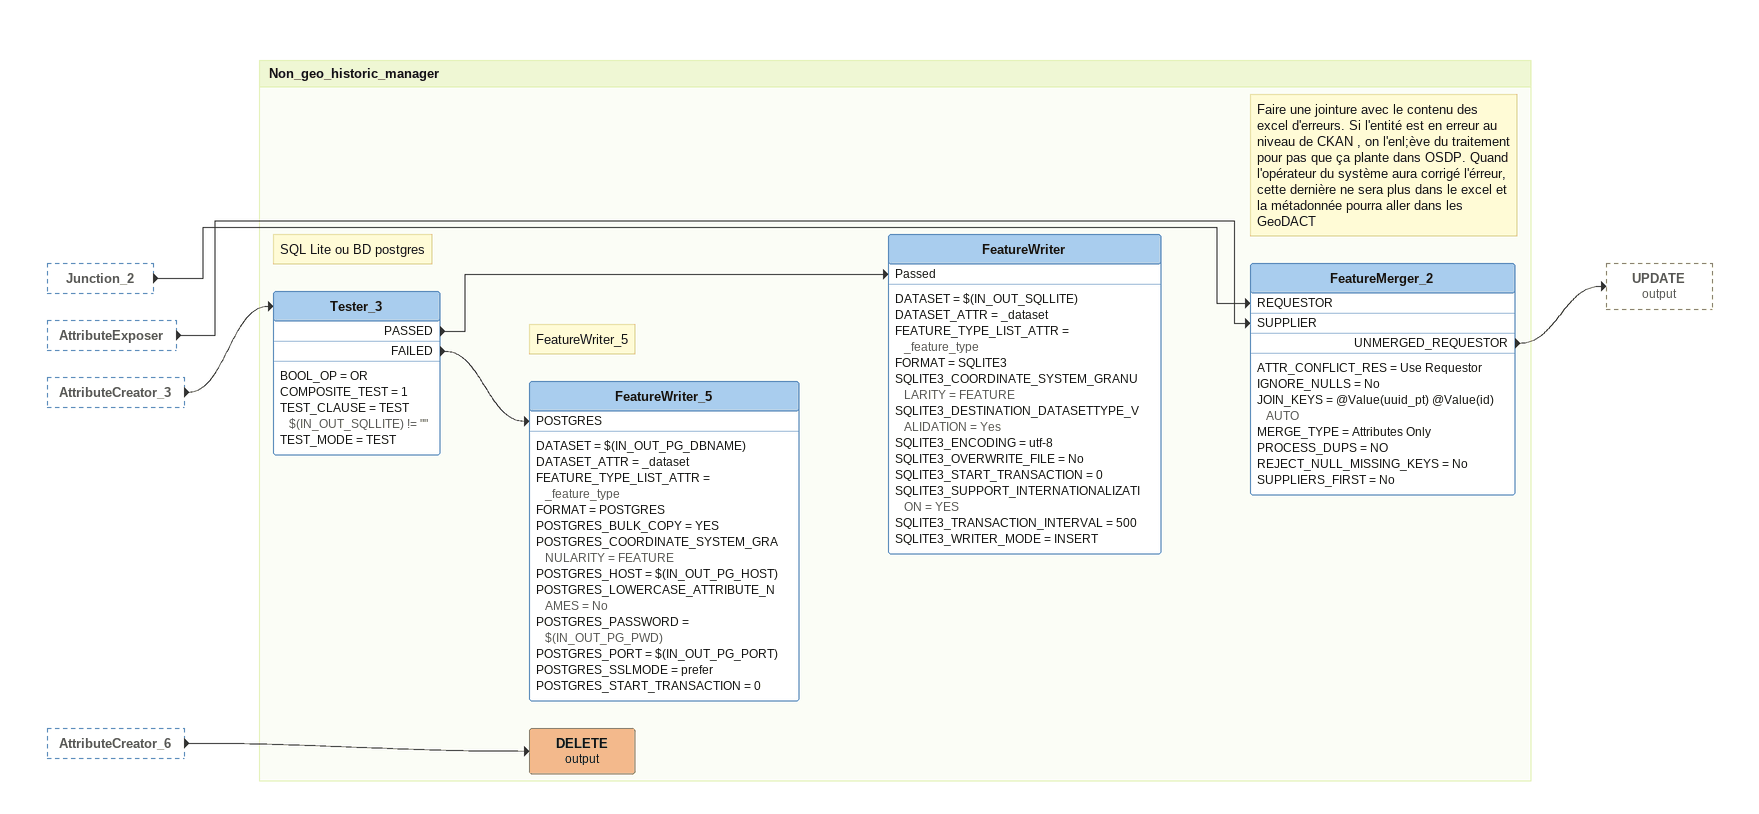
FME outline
Junction_2 [outside]
    -> FeatureMerger_2 [REQUESTOR]
AttributeExposer [outside]
    -> FeatureMerger_2 [SUPPLIER]
AttributeCreator_3 [outside]
    -> Tester_3
AttributeCreator_6 [outside]
    -> DELETE (output)

Bookmark: Non_geo_historic_manager
Note: SQL Lite ou BD postgres
Tester_3
    BOOL_OP = OR
    COMPOSITE_TEST = 1
    TEST_CLAUSE = TEST $(IN_OUT_SQLLITE) != ""
    TEST_MODE = TEST
    PASSED -> FeatureWriter [Passed]
    FAILED -> FeatureWriter_5 [POSTGRES]
FeatureWriter
    DATASET = $(IN_OUT_SQLLITE)
    DATASET_ATTR = _dataset
    FEATURE_TYPE_LIST_ATTR = _feature_type
    FORMAT = SQLITE3
    SQLITE3_COORDINATE_SYSTEM_GRANULARITY = FEATURE
    SQLITE3_DESTINATION_DATASETTYPE_VALIDATION = Yes
    SQLITE3_ENCODING = utf-8
    SQLITE3_OVERWRITE_FILE = No
    SQLITE3_START_TRANSACTION = 0
    SQLITE3_SUPPORT_INTERNATIONALIZATION = YES
    SQLITE3_TRANSACTION_INTERVAL = 500
    SQLITE3_WRITER_MODE = INSERT
Note: FeatureWriter_5
FeatureWriter_5
    DATASET = $(IN_OUT_PG_DBNAME)
    DATASET_ATTR = _dataset
    FEATURE_TYPE_LIST_ATTR = _feature_type
    FORMAT = POSTGRES
    POSTGRES_BULK_COPY = YES
    POSTGRES_COORDINATE_SYSTEM_GRANULARITY = FEATURE
    POSTGRES_HOST = $(IN_OUT_PG_HOST)
    POSTGRES_LOWERCASE_ATTRIBUTE_NAMES = No
    POSTGRES_PASSWORD = $(IN_OUT_PG_PWD)
    POSTGRES_PORT = $(IN_OUT_PG_PORT)
    POSTGRES_SSLMODE = prefer
    POSTGRES_START_TRANSACTION = 0
DELETE (output)
Note: Faire une jointure avec le contenu des excel d'erreurs. Si l'entité est en erreur au niveau de CKAN , on l'enl;ève du traitement pour pas que ça plante dans OSDP. Quand l'opérateur du système aura corrigé l'érreur, cette dernière ne sera plus dans le excel et la métadonnée pourra aller dans les GeoDACT
FeatureMerger_2
    ATTR_CONFLICT_RES = Use Requestor
    IGNORE_NULLS = No
    JOIN_KEYS = @Value(uuid_pt) @Value(id) AUTO
    MERGE_TYPE = Attributes Only
    PROCESS_DUPS = NO
    REJECT_NULL_MISSING_KEYS = No
    SUPPLIERS_FIRST = No
    UNMERGED_REQUESTOR -> UPDATE (output)
